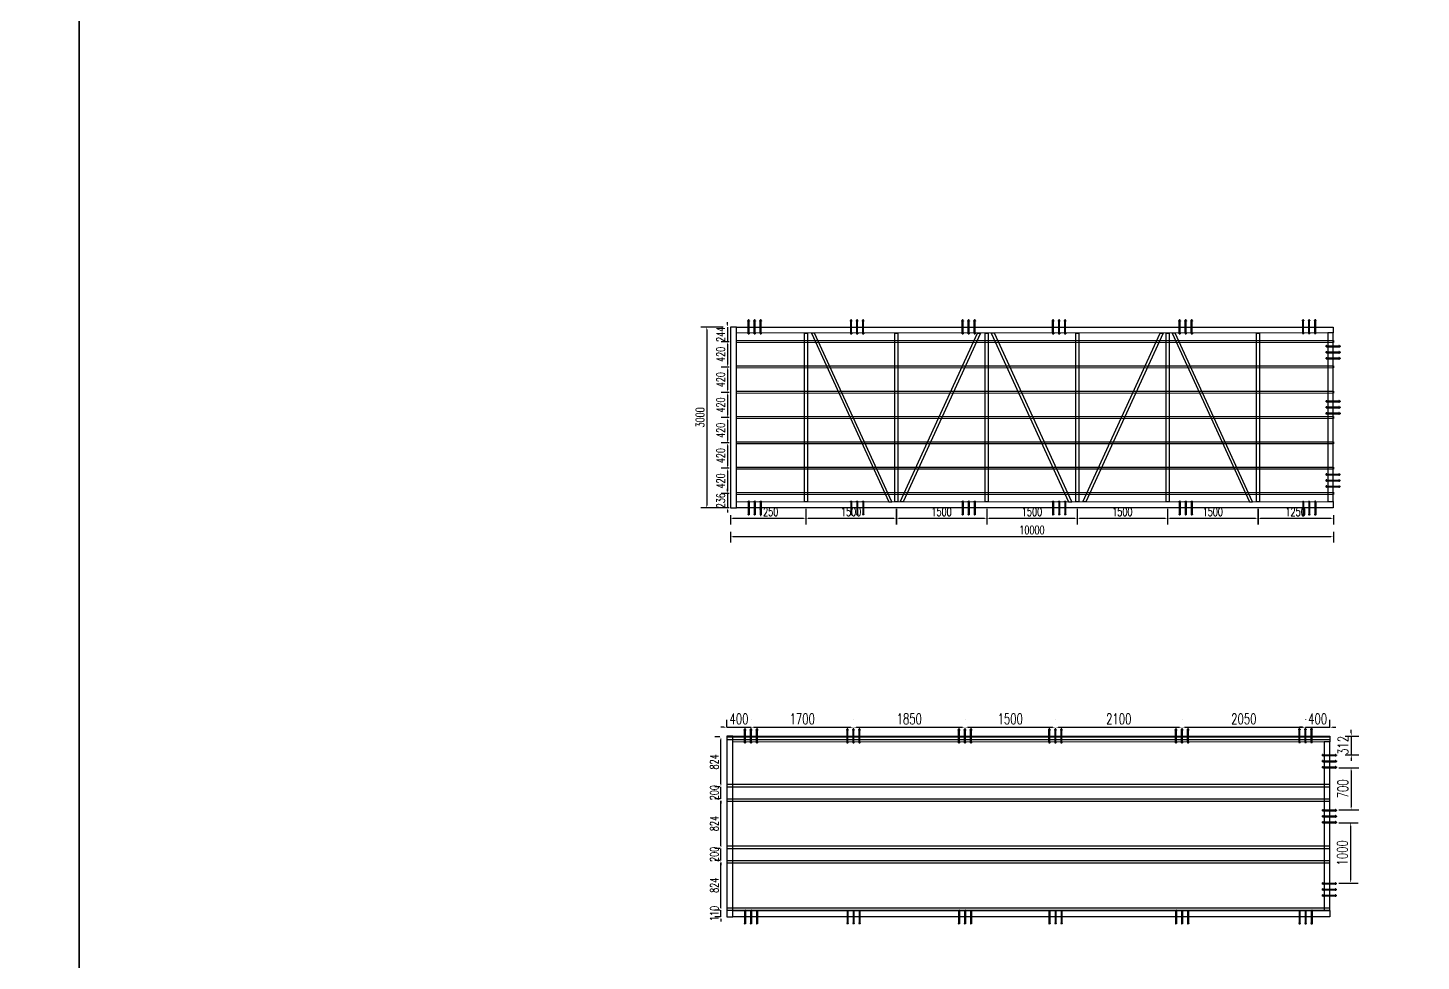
# Model space of a CAD drawing. Extents: x -18540 to 926017, y -610001 to -56924.
# Drawn here: x 23847 to 46959, y -522431 to -506940 of the extents above; entities that cross this region are included whole.
import ezdxf

# ---------------------------------------------------------------- set-up
doc = ezdxf.new("R2010")
doc.units = 0
doc.header["$LTSCALE"] = 10
doc.header["$MEASUREMENT"] = 0
for name, color, linetype in [('BJ02', 2, 'Continuous'), ('W-STEEL_FRAME钢架', 3, 'Continuous'), ('W-STEEL_KEEL钢龙骨', 5, 'Continuous'), ('浮箱U槽', 5, 'Continuous'), ('螺栓孔位', 2, 'Continuous'), ('铝合金', 7, 'Continuous')]:
    doc.layers.add(name, color=color, linetype=linetype)
doc.styles.add('STANDARD_T3', font='simplex.shx', dxfattribs={"width": 0.7, "bigfont": 'gbcbig.shx'})
doc.dimstyles.new('W&&40', dxfattribs={"dimtxt": 140, "dimasz": 40, "dimexe": 100, "dimexo": 120, "dimgap": 40, "dimtad": 1, "dimdec": 0, "dimzin": 0, "dimdsep": 46, "dimtxsty": 'STANDARD_T3', "dimcen": 0.09, "dimclrd": 1, "dimclre": 1, "dimclrt": 7, "dimazin": 2, "dimtfac": 1, "dimtdec": 0, "dimtix": 1, "dimtmove": 2, "dimatfit": 3, "dimfxl": 100, "dimtolj": 1, "dimtzin": 0, "dimarcsym": 0})
doc.dimstyles.new('W&&50', dxfattribs={"dimtxt": 175, "dimasz": 50, "dimexe": 125, "dimexo": 150, "dimgap": 50, "dimtad": 1, "dimdec": 0, "dimzin": 0, "dimdsep": 46, "dimtxsty": 'STANDARD_T3', "dimcen": 0.09, "dimclrd": 1, "dimclre": 1, "dimclrt": 7, "dimazin": 2, "dimtfac": 1, "dimtdec": 0, "dimtix": 1, "dimtmove": 2, "dimatfit": 3, "dimfxl": 100, "dimtolj": 1, "dimtzin": 0, "dimarcsym": 0})

# ---------------------------------------------------------------- blocks, each defined once
blk = doc.blocks.new('*U2019')
at = {"layer": 'W-STEEL_KEEL钢龙骨', "color": 4}
blk.add_lwpolyline([(-16, -4900), (-19, 5000), (16, 5000), (19, -4900)], close=True, dxfattribs=at)
blk = doc.blocks.new('*U2020')
at = {"layer": 'W-STEEL_KEEL钢龙骨', "color": 0, "linetype": 'ByBlock', "lineweight": -2, "transparency": 16777216}
for p in [(0, 0), (420, 0), (840, 0), (1260, 0), (1680, 0), (2100, 0), (2520, 0)]:
    blk.add_blockref('*U2019', p, dxfattribs=at)
blk = doc.blocks.new('C-6')
at = {"layer": 'W-STEEL_FRAME钢架', "color": 1}
for points in [[(594890, 20801), (594890, 20851), (597687, 20851), (597687, 20801)], [(594887, 19452), (594887, 19402), (597687, 20685), (597687, 20735)], [(597687, 17971), (597687, 17921), (594887, 19202), (594887, 19252)], [(594890, 19302), (594890, 19352), (597687, 19352), (597687, 19302)], [(594890, 17803), (594890, 17853), (597687, 17853), (597687, 17803)], [(594887, 16453), (594887, 16403), (597687, 17686), (597687, 17736)], [(597687, 14940), (597687, 14890), (594887, 16172), (594887, 16222)], [(594890, 16303), (594890, 16353), (597687, 16353), (597687, 16303)], [(594890, 14803), (594890, 14853), (597687, 14853), (597687, 14803)], [(597687, 14702), (597687, 14752), (594887, 13471), (594887, 13421)], [(594887, 13302), (594887, 13352), (597687, 13352), (597687, 13302)]]:
    blk.add_lwpolyline(points, close=True, dxfattribs=at)
at = {"layer": '铝合金', "color": 2}
blk.add_lwpolyline([(594888, 12177), (594788, 12177), (594788, 22076), (594884, 22076), (594888, 12177)], dxfattribs=at)
for points in [[(594884, 22076), (594884, 21986), (597684, 21986), (597684, 22076)], [(597688, 12177), (597684, 22076), (597788, 22076), (597788, 12177)]]:
    blk.add_lwpolyline(points, close=True, dxfattribs=at)
at = {"layer": '铝合金', "color": 3}
blk.add_lwpolyline([(597788, 12077), (597788, 12177), (594788, 12177), (594788, 12077)], close=True, dxfattribs=at)
at = {"layer": 'W-STEEL_KEEL钢龙骨'}
blk.add_blockref('*U2020', (595030, 17077), dxfattribs=at)
blk = doc.blocks.new('*D392')
at = {"layer": 'Defpoints', "color": 0, "transparency": 16777216}
for p in [(35344, -521584), (35443, -521584), (35443, -521694)]:
    blk.add_point(p, dxfattribs=at)
at = {"layer": '浮箱U槽', "color": 1, "lineweight": -2, "transparency": 16777216}
for p, q in [((35323, -521584), (35244, -521584)), ((35344, -521544), (35344, -521504)), ((35344, -521694), (35344, -521584)), ((35323, -521694), (35244, -521694)), ((35344, -521734), (35344, -521774))]:
    blk.add_line(p, q, dxfattribs=at)
at = {"layer": '浮箱U槽', "color": 1, "transparency": 16777216}
for points in [[(35337, -521544), (35350, -521544), (35344, -521584)], [(35337, -521734), (35350, -521734), (35344, -521694)]]:
    blk.add_solid(points, dxfattribs=at)
at = {"layer": '浮箱U槽', "color": 7, "transparency": 16777216, "insert": (35234, -521639), "char_height": 140, "attachment_point": 5, "rotation": 90, "style": 'STANDARD_T3'}
blk.add_mtext('\\A1;110', dxfattribs=at)
blk = doc.blocks.new('*D393')
at = {"layer": 'Defpoints', "color": 0, "transparency": 16777216}
for p in [(35344, -520760), (35443, -520760), (35443, -521584)]:
    blk.add_point(p, dxfattribs=at)
at = {"layer": '浮箱U槽', "color": 1, "lineweight": -2, "transparency": 16777216}
for p, q in [((35323, -520760), (35244, -520760)), ((35344, -521544), (35344, -520800)), ((35323, -521584), (35244, -521584))]:
    blk.add_line(p, q, dxfattribs=at)
at = {"layer": '浮箱U槽', "color": 1, "transparency": 16777216}
for points in [[(35337, -520800), (35350, -520800), (35344, -520760)], [(35337, -521544), (35350, -521544), (35344, -521584)]]:
    blk.add_solid(points, dxfattribs=at)
at = {"layer": '浮箱U槽', "color": 7, "transparency": 16777216, "insert": (35234, -521172), "char_height": 140, "attachment_point": 5, "rotation": 90, "style": 'STANDARD_T3'}
blk.add_mtext('\\A1;824', dxfattribs=at)
blk = doc.blocks.new('*D394')
at = {"layer": 'Defpoints', "color": 0, "transparency": 16777216}
for p in [(35344, -520559), (35443, -520559), (35443, -520760)]:
    blk.add_point(p, dxfattribs=at)
at = {"layer": '浮箱U槽', "color": 1, "lineweight": -2, "transparency": 16777216}
for p, q in [((35344, -520519), (35344, -520479)), ((35323, -520559), (35244, -520559)), ((35344, -520760), (35344, -520559)), ((35323, -520760), (35244, -520760)), ((35344, -520800), (35344, -520840))]:
    blk.add_line(p, q, dxfattribs=at)
at = {"layer": '浮箱U槽', "color": 1, "transparency": 16777216}
for points in [[(35337, -520519), (35350, -520519), (35344, -520559)], [(35337, -520800), (35350, -520800), (35344, -520760)]]:
    blk.add_solid(points, dxfattribs=at)
at = {"layer": '浮箱U槽', "color": 7, "transparency": 16777216, "insert": (35234, -520659), "char_height": 140, "attachment_point": 5, "rotation": 90, "style": 'STANDARD_T3'}
blk.add_mtext('\\A1;200', dxfattribs=at)
blk = doc.blocks.new('*D395')
at = {"layer": 'Defpoints', "color": 0, "transparency": 16777216}
for p in [(35344, -519735), (35443, -519735), (35443, -520559)]:
    blk.add_point(p, dxfattribs=at)
at = {"layer": '浮箱U槽', "color": 1, "lineweight": -2, "transparency": 16777216}
for p, q in [((35323, -519735), (35244, -519735)), ((35344, -520519), (35344, -519775)), ((35323, -520559), (35244, -520559))]:
    blk.add_line(p, q, dxfattribs=at)
at = {"layer": '浮箱U槽', "color": 1, "transparency": 16777216}
for points in [[(35337, -519775), (35350, -519775), (35344, -519735)], [(35337, -520519), (35350, -520519), (35344, -520559)]]:
    blk.add_solid(points, dxfattribs=at)
at = {"layer": '浮箱U槽', "color": 7, "transparency": 16777216, "insert": (35234, -520147), "char_height": 140, "attachment_point": 5, "rotation": 90, "style": 'STANDARD_T3'}
blk.add_mtext('\\A1;824', dxfattribs=at)
blk = doc.blocks.new('*D396')
at = {"layer": 'Defpoints', "color": 0, "transparency": 16777216}
for p in [(35344, -519535), (35443, -519535), (35443, -519735)]:
    blk.add_point(p, dxfattribs=at)
at = {"layer": '浮箱U槽', "color": 1, "lineweight": -2, "transparency": 16777216}
for p, q in [((35323, -519535), (35244, -519535)), ((35344, -519495), (35344, -519455)), ((35344, -519735), (35344, -519535)), ((35323, -519735), (35244, -519735)), ((35344, -519775), (35344, -519815))]:
    blk.add_line(p, q, dxfattribs=at)
at = {"layer": '浮箱U槽', "color": 1, "transparency": 16777216}
for points in [[(35337, -519495), (35350, -519495), (35344, -519535)], [(35337, -519775), (35350, -519775), (35344, -519735)]]:
    blk.add_solid(points, dxfattribs=at)
at = {"layer": '浮箱U槽', "color": 7, "transparency": 16777216, "insert": (35234, -519635), "char_height": 140, "attachment_point": 5, "rotation": 90, "style": 'STANDARD_T3'}
blk.add_mtext('\\A1;200', dxfattribs=at)
blk = doc.blocks.new('*D397')
at = {"layer": 'Defpoints', "color": 0, "transparency": 16777216}
for p in [(35344, -518710), (35443, -518710), (35443, -519535)]:
    blk.add_point(p, dxfattribs=at)
at = {"layer": '浮箱U槽', "color": 1, "lineweight": -2, "transparency": 16777216}
for p, q in [((35323, -518710), (35244, -518710)), ((35344, -519495), (35344, -518750)), ((35323, -519535), (35244, -519535))]:
    blk.add_line(p, q, dxfattribs=at)
at = {"layer": '浮箱U槽', "color": 1, "transparency": 16777216}
for points in [[(35337, -518750), (35350, -518750), (35344, -518710)], [(35337, -519495), (35350, -519495), (35344, -519535)]]:
    blk.add_solid(points, dxfattribs=at)
at = {"layer": '浮箱U槽', "color": 7, "transparency": 16777216, "insert": (35234, -519123), "char_height": 140, "attachment_point": 5, "rotation": 90, "style": 'STANDARD_T3'}
blk.add_mtext('\\A1;824', dxfattribs=at)
blk = doc.blocks.new('*D399')
at = {"layer": 'Defpoints', "color": 0, "transparency": 16777216}
for p in [(35503, -511906), (35450, -512150), (35603, -512150)]:
    blk.add_point(p, dxfattribs=at)
at = {"layer": '浮箱U槽', "color": 1, "lineweight": -2, "transparency": 16777216}
for p, q in [((35383, -511906), (35350, -511906)), ((35450, -511866), (35450, -511826)), ((35450, -511906), (35450, -512150)), ((35483, -512150), (35350, -512150)), ((35450, -512190), (35450, -512230))]:
    blk.add_line(p, q, dxfattribs=at)
at = {"layer": '浮箱U槽', "color": 1, "transparency": 16777216}
for points in [[(35443, -511866), (35456, -511866), (35450, -511906)], [(35443, -512190), (35456, -512190), (35450, -512150)]]:
    blk.add_solid(points, dxfattribs=at)
at = {"layer": '浮箱U槽', "color": 7, "transparency": 16777216, "insert": (35340, -512028), "char_height": 140, "attachment_point": 5, "rotation": 90, "style": 'STANDARD_T3'}
blk.add_mtext('\\A1;244', dxfattribs=at)
blk = doc.blocks.new('*D400')
at = {"layer": 'Defpoints', "color": 0, "transparency": 16777216}
for p in [(35603, -512150), (35450, -512570), (35603, -512570)]:
    blk.add_point(p, dxfattribs=at)
at = {"layer": '浮箱U槽', "color": 1, "lineweight": -2, "transparency": 16777216}
for p, q in [((35483, -512150), (35350, -512150)), ((35450, -512190), (35450, -512530)), ((35483, -512570), (35350, -512570))]:
    blk.add_line(p, q, dxfattribs=at)
at = {"layer": '浮箱U槽', "color": 1, "transparency": 16777216}
for points in [[(35443, -512190), (35456, -512190), (35450, -512150)], [(35443, -512530), (35456, -512530), (35450, -512570)]]:
    blk.add_solid(points, dxfattribs=at)
at = {"layer": '浮箱U槽', "color": 7, "transparency": 16777216, "insert": (35340, -512360), "char_height": 140, "attachment_point": 5, "rotation": 90, "style": 'STANDARD_T3'}
blk.add_mtext('\\A1;420', dxfattribs=at)
blk = doc.blocks.new('*D401')
at = {"layer": 'Defpoints', "color": 0, "transparency": 16777216}
for p in [(35603, -512570), (35450, -512990), (35603, -512990)]:
    blk.add_point(p, dxfattribs=at)
at = {"layer": '浮箱U槽', "color": 1, "lineweight": -2, "transparency": 16777216}
for p, q in [((35483, -512570), (35350, -512570)), ((35450, -512610), (35450, -512950)), ((35483, -512990), (35350, -512990))]:
    blk.add_line(p, q, dxfattribs=at)
at = {"layer": '浮箱U槽', "color": 1, "transparency": 16777216}
for points in [[(35443, -512610), (35456, -512610), (35450, -512570)], [(35443, -512950), (35456, -512950), (35450, -512990)]]:
    blk.add_solid(points, dxfattribs=at)
at = {"layer": '浮箱U槽', "color": 7, "transparency": 16777216, "insert": (35340, -512780), "char_height": 140, "attachment_point": 5, "rotation": 90, "style": 'STANDARD_T3'}
blk.add_mtext('\\A1;420', dxfattribs=at)
blk = doc.blocks.new('*D402')
at = {"layer": 'Defpoints', "color": 0, "transparency": 16777216}
for p in [(35603, -512990), (35450, -513410), (35603, -513410)]:
    blk.add_point(p, dxfattribs=at)
at = {"layer": '浮箱U槽', "color": 1, "lineweight": -2, "transparency": 16777216}
for p, q in [((35483, -512990), (35350, -512990)), ((35450, -513030), (35450, -513370)), ((35483, -513410), (35350, -513410))]:
    blk.add_line(p, q, dxfattribs=at)
at = {"layer": '浮箱U槽', "color": 1, "transparency": 16777216}
for points in [[(35443, -513030), (35456, -513030), (35450, -512990)], [(35443, -513370), (35456, -513370), (35450, -513410)]]:
    blk.add_solid(points, dxfattribs=at)
at = {"layer": '浮箱U槽', "color": 7, "transparency": 16777216, "insert": (35340, -513200), "char_height": 140, "attachment_point": 5, "rotation": 90, "style": 'STANDARD_T3'}
blk.add_mtext('\\A1;420', dxfattribs=at)
blk = doc.blocks.new('*D403')
at = {"layer": 'Defpoints', "color": 0, "transparency": 16777216}
for p in [(35603, -513410), (35450, -513830), (35603, -513830)]:
    blk.add_point(p, dxfattribs=at)
at = {"layer": '浮箱U槽', "color": 1, "lineweight": -2, "transparency": 16777216}
for p, q in [((35483, -513410), (35350, -513410)), ((35450, -513450), (35450, -513790)), ((35483, -513830), (35350, -513830))]:
    blk.add_line(p, q, dxfattribs=at)
at = {"layer": '浮箱U槽', "color": 1, "transparency": 16777216}
for points in [[(35443, -513450), (35456, -513450), (35450, -513410)], [(35443, -513790), (35456, -513790), (35450, -513830)]]:
    blk.add_solid(points, dxfattribs=at)
at = {"layer": '浮箱U槽', "color": 7, "transparency": 16777216, "insert": (35340, -513620), "char_height": 140, "attachment_point": 5, "rotation": 90, "style": 'STANDARD_T3'}
blk.add_mtext('\\A1;420', dxfattribs=at)
blk = doc.blocks.new('*D404')
at = {"layer": 'Defpoints', "color": 0, "transparency": 16777216}
for p in [(35603, -513830), (35450, -514250), (35603, -514250)]:
    blk.add_point(p, dxfattribs=at)
at = {"layer": '浮箱U槽', "color": 1, "lineweight": -2, "transparency": 16777216}
for p, q in [((35483, -513830), (35350, -513830)), ((35450, -513870), (35450, -514210)), ((35483, -514250), (35350, -514250))]:
    blk.add_line(p, q, dxfattribs=at)
at = {"layer": '浮箱U槽', "color": 1, "transparency": 16777216}
for points in [[(35443, -513870), (35456, -513870), (35450, -513830)], [(35443, -514210), (35456, -514210), (35450, -514250)]]:
    blk.add_solid(points, dxfattribs=at)
at = {"layer": '浮箱U槽', "color": 7, "transparency": 16777216, "insert": (35340, -514040), "char_height": 140, "attachment_point": 5, "rotation": 90, "style": 'STANDARD_T3'}
blk.add_mtext('\\A1;420', dxfattribs=at)
blk = doc.blocks.new('*D405')
at = {"layer": 'Defpoints', "color": 0, "transparency": 16777216}
for p in [(35603, -514250), (35450, -514670), (35603, -514670)]:
    blk.add_point(p, dxfattribs=at)
at = {"layer": '浮箱U槽', "color": 1, "lineweight": -2, "transparency": 16777216}
for p, q in [((35483, -514250), (35350, -514250)), ((35450, -514290), (35450, -514630)), ((35483, -514670), (35350, -514670))]:
    blk.add_line(p, q, dxfattribs=at)
at = {"layer": '浮箱U槽', "color": 1, "transparency": 16777216}
for points in [[(35443, -514290), (35456, -514290), (35450, -514250)], [(35443, -514630), (35456, -514630), (35450, -514670)]]:
    blk.add_solid(points, dxfattribs=at)
at = {"layer": '浮箱U槽', "color": 7, "transparency": 16777216, "insert": (35340, -514460), "char_height": 140, "attachment_point": 5, "rotation": 90, "style": 'STANDARD_T3'}
blk.add_mtext('\\A1;420', dxfattribs=at)
blk = doc.blocks.new('*D406')
at = {"layer": 'Defpoints', "color": 0, "transparency": 16777216}
for p in [(35603, -514670), (35450, -514906), (35603, -514906)]:
    blk.add_point(p, dxfattribs=at)
at = {"layer": '浮箱U槽', "color": 1, "lineweight": -2, "transparency": 16777216}
for p, q in [((35483, -514670), (35350, -514670)), ((35450, -514630), (35450, -514590)), ((35450, -514670), (35450, -514906)), ((35483, -514906), (35350, -514906)), ((35450, -514946), (35450, -514986))]:
    blk.add_line(p, q, dxfattribs=at)
at = {"layer": '浮箱U槽', "color": 1, "transparency": 16777216}
for points in [[(35443, -514630), (35456, -514630), (35450, -514670)], [(35443, -514946), (35456, -514946), (35450, -514906)]]:
    blk.add_solid(points, dxfattribs=at)
at = {"layer": '浮箱U槽', "color": 7, "transparency": 16777216, "insert": (35340, -514788), "char_height": 140, "attachment_point": 5, "rotation": 90, "style": 'STANDARD_T3'}
blk.add_mtext('\\A1;236', dxfattribs=at)
blk = doc.blocks.new('*D407')
at = {"layer": 'Defpoints', "color": 0, "transparency": 16777216}
for p in [(44252, -514806), (45503, -514906), (44252, -515083)]:
    blk.add_point(p, dxfattribs=at)
at = {"layer": '浮箱U槽', "color": 1, "lineweight": -2, "transparency": 16777216}
for p, q in [((44252, -514926), (44252, -515183)), ((45463, -515083), (44292, -515083)), ((45503, -515026), (45503, -515183))]:
    blk.add_line(p, q, dxfattribs=at)
at = {"layer": '浮箱U槽', "color": 1, "transparency": 16777216}
for points in [[(44292, -515076), (44292, -515090), (44252, -515083)], [(45463, -515076), (45463, -515090), (45503, -515083)]]:
    blk.add_solid(points, dxfattribs=at)
at = {"layer": '浮箱U槽', "color": 7, "transparency": 16777216, "insert": (44877, -514973), "char_height": 140, "attachment_point": 5, "style": 'STANDARD_T3'}
blk.add_mtext('\\A1;1250', dxfattribs=at)
blk = doc.blocks.new('*D408')
at = {"layer": 'Defpoints', "color": 0, "transparency": 16777216}
for p in [(42753, -514806), (44253, -514806), (42753, -515083)]:
    blk.add_point(p, dxfattribs=at)
at = {"layer": '浮箱U槽', "color": 1, "lineweight": -2, "transparency": 16777216}
for p, q in [((42753, -514926), (42753, -515183)), ((44253, -514926), (44253, -515183)), ((44213, -515083), (42793, -515083))]:
    blk.add_line(p, q, dxfattribs=at)
at = {"layer": '浮箱U槽', "color": 1, "transparency": 16777216}
for points in [[(42793, -515076), (42793, -515090), (42753, -515083)], [(44213, -515076), (44213, -515090), (44253, -515083)]]:
    blk.add_solid(points, dxfattribs=at)
at = {"layer": '浮箱U槽', "color": 7, "transparency": 16777216, "insert": (43503, -514973), "char_height": 140, "attachment_point": 5, "style": 'STANDARD_T3'}
blk.add_mtext('\\A1;1500', dxfattribs=at)
blk = doc.blocks.new('*D409')
at = {"layer": 'Defpoints', "color": 0, "transparency": 16777216}
for p in [(41254, -514806), (42753, -514806), (41254, -515083)]:
    blk.add_point(p, dxfattribs=at)
at = {"layer": '浮箱U槽', "color": 1, "lineweight": -2, "transparency": 16777216}
for p, q in [((41254, -514926), (41254, -515183)), ((42753, -514926), (42753, -515183)), ((42713, -515083), (41294, -515083))]:
    blk.add_line(p, q, dxfattribs=at)
at = {"layer": '浮箱U槽', "color": 1, "transparency": 16777216}
for points in [[(41294, -515076), (41294, -515090), (41254, -515083)], [(42713, -515076), (42713, -515090), (42753, -515083)]]:
    blk.add_solid(points, dxfattribs=at)
at = {"layer": '浮箱U槽', "color": 7, "transparency": 16777216, "insert": (42003, -514973), "char_height": 140, "attachment_point": 5, "style": 'STANDARD_T3'}
blk.add_mtext('\\A1;1500', dxfattribs=at)
blk = doc.blocks.new('*D410')
at = {"layer": 'Defpoints', "color": 0, "transparency": 16777216}
for p in [(39754, -514806), (41254, -514806), (39754, -515083)]:
    blk.add_point(p, dxfattribs=at)
at = {"layer": '浮箱U槽', "color": 1, "lineweight": -2, "transparency": 16777216}
for p, q in [((39754, -514926), (39754, -515183)), ((41254, -514926), (41254, -515183)), ((41214, -515083), (39794, -515083))]:
    blk.add_line(p, q, dxfattribs=at)
at = {"layer": '浮箱U槽', "color": 1, "transparency": 16777216}
for points in [[(39794, -515076), (39794, -515090), (39754, -515083)], [(41214, -515076), (41214, -515090), (41254, -515083)]]:
    blk.add_solid(points, dxfattribs=at)
at = {"layer": '浮箱U槽', "color": 7, "transparency": 16777216, "insert": (40504, -514973), "char_height": 140, "attachment_point": 5, "style": 'STANDARD_T3'}
blk.add_mtext('\\A1;1500', dxfattribs=at)
blk = doc.blocks.new('*D411')
at = {"layer": 'Defpoints', "color": 0, "transparency": 16777216}
for p in [(38254, -514806), (39754, -514806), (38254, -515083)]:
    blk.add_point(p, dxfattribs=at)
at = {"layer": '浮箱U槽', "color": 1, "lineweight": -2, "transparency": 16777216}
for p, q in [((38254, -514926), (38254, -515183)), ((39754, -514926), (39754, -515183)), ((39714, -515083), (38294, -515083))]:
    blk.add_line(p, q, dxfattribs=at)
at = {"layer": '浮箱U槽', "color": 1, "transparency": 16777216}
for points in [[(38294, -515076), (38294, -515090), (38254, -515083)], [(39714, -515076), (39714, -515090), (39754, -515083)]]:
    blk.add_solid(points, dxfattribs=at)
at = {"layer": '浮箱U槽', "color": 7, "transparency": 16777216, "insert": (39004, -514973), "char_height": 140, "attachment_point": 5, "style": 'STANDARD_T3'}
blk.add_mtext('\\A1;1500', dxfattribs=at)
blk = doc.blocks.new('*D412')
at = {"layer": 'Defpoints', "color": 0, "transparency": 16777216}
for p in [(36753, -514806), (38253, -514806), (36753, -515083)]:
    blk.add_point(p, dxfattribs=at)
at = {"layer": '浮箱U槽', "color": 1, "lineweight": -2, "transparency": 16777216}
for p, q in [((36753, -514926), (36753, -515183)), ((38253, -514926), (38253, -515183)), ((38213, -515083), (36793, -515083))]:
    blk.add_line(p, q, dxfattribs=at)
at = {"layer": '浮箱U槽', "color": 1, "transparency": 16777216}
for points in [[(36793, -515076), (36793, -515090), (36753, -515083)], [(38213, -515076), (38213, -515090), (38253, -515083)]]:
    blk.add_solid(points, dxfattribs=at)
at = {"layer": '浮箱U槽', "color": 7, "transparency": 16777216, "insert": (37503, -514973), "char_height": 140, "attachment_point": 5, "style": 'STANDARD_T3'}
blk.add_mtext('\\A1;1500', dxfattribs=at)
blk = doc.blocks.new('*D413')
at = {"layer": 'Defpoints', "color": 0, "transparency": 16777216}
for p in [(35503, -514906), (36753, -514806), (35503, -515083)]:
    blk.add_point(p, dxfattribs=at)
at = {"layer": '浮箱U槽', "color": 1, "lineweight": -2, "transparency": 16777216}
for p, q in [((36753, -514926), (36753, -515183)), ((35503, -515026), (35503, -515183)), ((36713, -515083), (35543, -515083))]:
    blk.add_line(p, q, dxfattribs=at)
at = {"layer": '浮箱U槽', "color": 1, "transparency": 16777216}
for points in [[(35543, -515076), (35543, -515090), (35503, -515083)], [(36713, -515076), (36713, -515090), (36753, -515083)]]:
    blk.add_solid(points, dxfattribs=at)
at = {"layer": '浮箱U槽', "color": 7, "transparency": 16777216, "insert": (36128, -514973), "char_height": 140, "attachment_point": 5, "style": 'STANDARD_T3'}
blk.add_mtext('\\A1;1250', dxfattribs=at)
blk = doc.blocks.new('*D414')
at = {"layer": 'Defpoints', "color": 0, "transparency": 16777216}
for p in [(35503, -515183), (45503, -515183), (45503, -515384)]:
    blk.add_point(p, dxfattribs=at)
at = {"layer": '浮箱U槽', "color": 1, "lineweight": -2, "transparency": 16777216}
for p, q in [((35503, -515303), (35503, -515484)), ((35543, -515384), (45463, -515384)), ((45503, -515303), (45503, -515484))]:
    blk.add_line(p, q, dxfattribs=at)
at = {"layer": '浮箱U槽', "color": 1, "transparency": 16777216}
for points in [[(35543, -515377), (35543, -515390), (35503, -515384)], [(45463, -515377), (45463, -515390), (45503, -515384)]]:
    blk.add_solid(points, dxfattribs=at)
at = {"layer": '浮箱U槽', "color": 7, "transparency": 16777216, "insert": (40503, -515274), "char_height": 140, "attachment_point": 5, "style": 'STANDARD_T3'}
blk.add_mtext('\\A1;10000', dxfattribs=at)
blk = doc.blocks.new('*D415')
at = {"layer": 'Defpoints', "color": 0, "transparency": 16777216}
for p in [(35503, -511906), (35108, -514906), (35503, -514906)]:
    blk.add_point(p, dxfattribs=at)
at = {"layer": '浮箱U槽', "color": 1, "lineweight": -2, "transparency": 16777216}
for p, q in [((35383, -511906), (35008, -511906)), ((35108, -511946), (35108, -514866)), ((35383, -514906), (35008, -514906))]:
    blk.add_line(p, q, dxfattribs=at)
at = {"layer": '浮箱U槽', "color": 1, "transparency": 16777216}
for points in [[(35101, -511946), (35115, -511946), (35108, -511906)], [(35101, -514866), (35115, -514866), (35108, -514906)]]:
    blk.add_solid(points, dxfattribs=at)
at = {"layer": '浮箱U槽', "color": 7, "transparency": 16777216, "insert": (34998, -513406), "char_height": 140, "attachment_point": 5, "rotation": 90, "style": 'STANDARD_T3'}
blk.add_mtext('\\A1;3000', dxfattribs=at)
blk = doc.blocks.new('1')
at = {"lineweight": -3}
for p, q in [((-1521938, 1214338), (-1521935, 1214338)), ((-1521938, 1214336), (-1521931, 1214336)), ((-1521938, 1214336), (-1521914, 1214336)), ((-1521936, 1214341), (-1521936, 1214346)), ((-1521936, 1214346), (-1521916, 1214346)), ((-1521935, 1214341), (-1521936, 1214341)), ((-1521934, 1214347), (-1521932, 1214347)), ((-1521933, 1214352), (-1521931, 1214355)), ((-1521933, 1214136), (-1521933, 1214352)), ((-1521919, 1214352), (-1521933, 1214352)), ((-1521932, 1214347), (-1521919, 1214347)), ((-1521932, 1214346), (-1521932, 1214341)), ((-1521921, 1214355), (-1521931, 1214355)), ((-1521919, 1214352), (-1521921, 1214355)), ((-1521919, 1214347), (-1521921, 1214347)), ((-1521921, 1214346), (-1521921, 1214341)), ((-1521919, 1214136), (-1521919, 1214352)), ((-1521917, 1214341), (-1521916, 1214341)), ((-1521914, 1214338), (-1521917, 1214338)), ((-1521916, 1214341), (-1521916, 1214346)), ((-1521938, 1214136), (-1521931, 1214136)), ((-1521938, 1214136), (-1521914, 1214136)), ((-1521938, 1214134), (-1521935, 1214134)), ((-1521935, 1214131), (-1521936, 1214131)), ((-1521936, 1214131), (-1521936, 1214126)), ((-1521936, 1214126), (-1521916, 1214126)), ((-1521934, 1214125), (-1521932, 1214125)), ((-1521932, 1214126), (-1521932, 1214131)), ((-1521932, 1214125), (-1521919, 1214125)), ((-1521921, 1214126), (-1521921, 1214131)), ((-1521919, 1214125), (-1521921, 1214125)), ((-1521914, 1214134), (-1521917, 1214134)), ((-1521917, 1214131), (-1521916, 1214131)), ((-1521916, 1214131), (-1521916, 1214126))]:
    blk.add_line(p, q, dxfattribs=at)
at = {"color": 1}
for p, q in [((-1521936, 1214346), (-1521934, 1214347)), ((-1521919, 1214347), (-1521916, 1214346))]:
    blk.add_line(p, q, dxfattribs=at)
at = {"color": 6, "lineweight": -3}
for p, q in [((-1521931, 1214136), (-1521931, 1214355)), ((-1521921, 1214136), (-1521921, 1214355))]:
    blk.add_line(p, q, dxfattribs=at)
at = {"lineweight": -3}
for points in [[(-1521933, 1214336), (-1521938, 1214336), (-1521938, 1214338), (-1521914, 1214338), (-1521914, 1214336), (-1521919, 1214336)], [(-1521935, 1214338), (-1521935, 1214341), (-1521917, 1214341), (-1521917, 1214338)], [(-1521933, 1214136), (-1521938, 1214136), (-1521938, 1214134), (-1521914, 1214134), (-1521914, 1214136), (-1521919, 1214136)], [(-1521935, 1214134), (-1521935, 1214131), (-1521917, 1214131), (-1521917, 1214134)]]:
    blk.add_lwpolyline(points, dxfattribs=at)
for centre, radius, start, end in [((-1521934, 1214129), 3.22, 223.6028, 316.3972), ((-1521926, 1214140), 14.7, 248.7607, 291.2393), ((-1521919, 1214129), 3.22, 223.6028, 316.3972)]:
    blk.add_arc(centre, radius, start, end, dxfattribs=at)
blk = doc.blocks.new('螺栓孔位')
at = {"layer": '螺栓孔位', "color": 1, "rotation": 270}
for p in [(-1214244, -1521833), (-1214244, -1521933), (-1214244, -1522033)]:
    blk.add_blockref('1', p, dxfattribs=at)
blk = doc.blocks.new('*D1558')
at = {"layer": 'BJ02', "color": 1, "lineweight": -2, "transparency": 16777216}
for p, q in [((45800, -518644), (45800, -518594)), ((45700, -518694), (45925, -518694)), ((45800, -518694), (45800, -519006)), ((45700, -519006), (45925, -519006)), ((45800, -519056), (45800, -519106))]:
    blk.add_line(p, q, dxfattribs=at)
at = {"layer": 'BJ02', "color": 1, "transparency": 16777216}
for points in [[(45792, -518644), (45809, -518644), (45800, -518694)], [(45792, -519056), (45809, -519056), (45800, -519006)]]:
    blk.add_solid(points, dxfattribs=at)
at = {"layer": 'Defpoints', "color": 0, "transparency": 16777216}
for p in [(45442, -518694), (45442, -519006), (45800, -519006)]:
    blk.add_point(p, dxfattribs=at)
at = {"layer": 'BJ02', "color": 7, "transparency": 16777216, "insert": (45663, -518850), "char_height": 175, "attachment_point": 5, "rotation": 90, "style": 'STANDARD_T3'}
blk.add_mtext('\\A1;312', dxfattribs=at)
blk = doc.blocks.new('*D1559')
at = {"layer": 'BJ02', "color": 1, "lineweight": -2, "transparency": 16777216}
for p, q in [((45592, -519220), (45923, -519220)), ((45798, -519270), (45798, -519870)), ((45593, -519920), (45923, -519920))]:
    blk.add_line(p, q, dxfattribs=at)
at = {"layer": 'BJ02', "color": 1, "transparency": 16777216}
for points in [[(45789, -519270), (45806, -519270), (45798, -519220)], [(45789, -519870), (45806, -519870), (45798, -519920)]]:
    blk.add_solid(points, dxfattribs=at)
at = {"layer": 'Defpoints', "color": 0, "transparency": 16777216}
for p in [(45442, -519220), (45443, -519920), (45798, -519920)]:
    blk.add_point(p, dxfattribs=at)
at = {"layer": 'BJ02', "color": 7, "transparency": 16777216, "insert": (45660, -519570), "char_height": 175, "attachment_point": 5, "rotation": 90, "style": 'STANDARD_T3'}
blk.add_mtext('\\A1;700', dxfattribs=at)
blk = doc.blocks.new('*D1560')
at = {"layer": 'BJ02', "color": 1, "lineweight": -2, "transparency": 16777216}
for p, q in [((45592, -520134), (45915, -520134)), ((45790, -520184), (45790, -521084)), ((45592, -521134), (45915, -521134))]:
    blk.add_line(p, q, dxfattribs=at)
at = {"layer": 'BJ02', "color": 1, "transparency": 16777216}
for points in [[(45781, -520184), (45798, -520184), (45790, -520134)], [(45781, -521084), (45798, -521084), (45790, -521134)]]:
    blk.add_solid(points, dxfattribs=at)
at = {"layer": 'Defpoints', "color": 0, "transparency": 16777216}
for p in [(45442, -520134), (45442, -521134), (45790, -521134)]:
    blk.add_point(p, dxfattribs=at)
at = {"layer": 'BJ02', "color": 7, "transparency": 16777216, "insert": (45652, -520634), "char_height": 175, "attachment_point": 5, "rotation": 90, "style": 'STANDARD_T3'}
blk.add_mtext('\\A1;1000', dxfattribs=at)
blk = doc.blocks.new('*D1615')
at = {"color": 1, "lineweight": -2, "transparency": 16777216}
for p, q in [((35393, -518548), (35343, -518548)), ((35443, -518544), (35443, -518423)), ((35443, -518548), (35843, -518548)), ((35843, -518426), (35843, -518423)), ((35893, -518548), (35943, -518548))]:
    blk.add_line(p, q, dxfattribs=at)
at = {"color": 1, "transparency": 16777216}
for points in [[(35393, -518540), (35393, -518556), (35443, -518548)], [(35893, -518540), (35893, -518556), (35843, -518548)]]:
    blk.add_solid(points, dxfattribs=at)
at = {"layer": 'Defpoints', "color": 0, "transparency": 16777216}
for p in [(35843, -518548), (35843, -518576), (35443, -518694)]:
    blk.add_point(p, dxfattribs=at)
at = {"color": 7, "transparency": 16777216, "insert": (35643, -518410), "char_height": 175, "attachment_point": 5, "style": 'STANDARD_T3'}
blk.add_mtext('\\A1;400', dxfattribs=at)
blk = doc.blocks.new('*D1616')
at = {"color": 1, "lineweight": -2, "transparency": 16777216}
for p, q in [((35843, -518426), (35843, -518423)), ((35893, -518548), (37493, -518548)), ((37543, -518426), (37543, -518423))]:
    blk.add_line(p, q, dxfattribs=at)
at = {"color": 1, "transparency": 16777216}
for points in [[(35893, -518540), (35893, -518556), (35843, -518548)], [(37493, -518540), (37493, -518556), (37543, -518548)]]:
    blk.add_solid(points, dxfattribs=at)
at = {"layer": 'Defpoints', "color": 0, "transparency": 16777216}
for p in [(35843, -518576), (37543, -518548), (37543, -518576)]:
    blk.add_point(p, dxfattribs=at)
at = {"color": 7, "transparency": 16777216, "insert": (36693, -518410), "char_height": 175, "attachment_point": 5, "style": 'STANDARD_T3'}
blk.add_mtext('\\A1;1700', dxfattribs=at)
blk = doc.blocks.new('*D1617')
at = {"color": 1, "lineweight": -2, "transparency": 16777216}
for p, q in [((37543, -518426), (37543, -518423)), ((37593, -518548), (39343, -518548)), ((39393, -518426), (39393, -518423))]:
    blk.add_line(p, q, dxfattribs=at)
at = {"color": 1, "transparency": 16777216}
for points in [[(37593, -518540), (37593, -518556), (37543, -518548)], [(39343, -518540), (39343, -518556), (39393, -518548)]]:
    blk.add_solid(points, dxfattribs=at)
at = {"layer": 'Defpoints', "color": 0, "transparency": 16777216}
for p in [(37543, -518576), (39393, -518548), (39393, -518576)]:
    blk.add_point(p, dxfattribs=at)
at = {"color": 7, "transparency": 16777216, "insert": (38468, -518410), "char_height": 175, "attachment_point": 5, "style": 'STANDARD_T3'}
blk.add_mtext('\\A1;1850', dxfattribs=at)
blk = doc.blocks.new('*D1618')
at = {"color": 1, "lineweight": -2, "transparency": 16777216}
for p, q in [((39393, -518426), (39393, -518423)), ((39443, -518548), (40843, -518548)), ((40893, -518426), (40893, -518423))]:
    blk.add_line(p, q, dxfattribs=at)
at = {"color": 1, "transparency": 16777216}
for points in [[(39443, -518540), (39443, -518556), (39393, -518548)], [(40843, -518540), (40843, -518556), (40893, -518548)]]:
    blk.add_solid(points, dxfattribs=at)
at = {"layer": 'Defpoints', "color": 0, "transparency": 16777216}
for p in [(39393, -518576), (40893, -518548), (40893, -518576)]:
    blk.add_point(p, dxfattribs=at)
at = {"color": 7, "transparency": 16777216, "insert": (40143, -518410), "char_height": 175, "attachment_point": 5, "style": 'STANDARD_T3'}
blk.add_mtext('\\A1;1500', dxfattribs=at)
blk = doc.blocks.new('*D1619')
at = {"color": 1, "lineweight": -2, "transparency": 16777216}
for p, q in [((40893, -518426), (40893, -518423)), ((40943, -518548), (42943, -518548)), ((42993, -518426), (42993, -518423))]:
    blk.add_line(p, q, dxfattribs=at)
at = {"color": 1, "transparency": 16777216}
for points in [[(40943, -518540), (40943, -518556), (40893, -518548)], [(42943, -518540), (42943, -518556), (42993, -518548)]]:
    blk.add_solid(points, dxfattribs=at)
at = {"layer": 'Defpoints', "color": 0, "transparency": 16777216}
for p in [(40893, -518576), (42993, -518548), (42993, -518576)]:
    blk.add_point(p, dxfattribs=at)
at = {"color": 7, "transparency": 16777216, "insert": (41943, -518410), "char_height": 175, "attachment_point": 5, "style": 'STANDARD_T3'}
blk.add_mtext('\\A1;2100', dxfattribs=at)
blk = doc.blocks.new('*D1620')
at = {"color": 1, "lineweight": -2, "transparency": 16777216}
for p, q in [((42993, -518426), (42993, -518423)), ((43043, -518548), (44993, -518548)), ((45043, -518422), (45043, -518423))]:
    blk.add_line(p, q, dxfattribs=at)
at = {"color": 1, "transparency": 16777216}
for points in [[(43043, -518540), (43043, -518556), (42993, -518548)], [(44993, -518540), (44993, -518556), (45043, -518548)]]:
    blk.add_solid(points, dxfattribs=at)
at = {"layer": 'Defpoints', "color": 0, "transparency": 16777216}
for p in [(42993, -518576), (45043, -518548), (45043, -518572)]:
    blk.add_point(p, dxfattribs=at)
at = {"color": 7, "transparency": 16777216, "insert": (44018, -518410), "char_height": 175, "attachment_point": 5, "style": 'STANDARD_T3'}
blk.add_mtext('\\A1;2050', dxfattribs=at)
blk = doc.blocks.new('*D1621')
at = {"color": 1, "lineweight": -2, "transparency": 16777216}
for p, q in [((44992, -518548), (44942, -518548)), ((45042, -518422), (45042, -518423)), ((45042, -518548), (45442, -518548)), ((45442, -518544), (45442, -518423)), ((45492, -518548), (45542, -518548))]:
    blk.add_line(p, q, dxfattribs=at)
at = {"color": 1, "transparency": 16777216}
for points in [[(44992, -518540), (44992, -518556), (45042, -518548)], [(45492, -518540), (45492, -518556), (45442, -518548)]]:
    blk.add_solid(points, dxfattribs=at)
at = {"layer": 'Defpoints', "color": 0, "transparency": 16777216}
for p in [(45042, -518572), (45442, -518548), (45442, -518694)]:
    blk.add_point(p, dxfattribs=at)
at = {"color": 7, "transparency": 16777216, "insert": (45242, -518410), "char_height": 175, "attachment_point": 5, "style": 'STANDARD_T3'}
blk.add_mtext('\\A1;400', dxfattribs=at)

msp = doc.modelspace()

# ---------------------------------------------------------------- linework, layer by layer
at = {"layer": 'BJ02'}
for points in [[(-18540, -490906.1), (24698.5, -490906.1), (24698.5, -610000.5), (-18540, -610000.5)], [(24698.5, -490906.1), (67937.1, -490906.1), (67937.1, -610000.5), (24698.5, -610000.5)]]:
    msp.add_lwpolyline(points, close=True, dxfattribs=at)
at = {"layer": '浮箱U槽'}
for p, q in [((35442.6, -518710.4), (45442, -518710.4)), ((35442.6, -518750.4), (45442, -518750.4)), ((35442.6, -519494.8), (45442, -519494.8)), ((35442.6, -519534.8), (45442, -519534.8)), ((35442.6, -519734.7), (45442, -519734.7)), ((35442.6, -519774.7), (45442, -519774.7)), ((35442.6, -520519.2), (45442, -520519.2)), ((35442.6, -520559.2), (45442, -520559.2)), ((35442.6, -520759.7), (45442, -520759.7)), ((35442.6, -520799.7), (45442, -520799.7)), ((35442.6, -521543.7), (45442, -521543.7)), ((35442.6, -521583.7), (45442, -521583.7))]:
    msp.add_line(p, q, dxfattribs=at)
at = {"layer": '铝合金', "color": 3}
msp.add_lwpolyline([(35442.6, -521694.1), (35542.6, -521694.1), (35542.6, -518694.1), (35442.6, -518694.1)], close=True, dxfattribs=at)
at = {"layer": '铝合金', "color": 2}
msp.add_lwpolyline([(35542.6, -518794.1), (35542.6, -518694.1), (45442, -518694.1), (45442, -518790.4), (35542.6, -518794.1)], dxfattribs=at)
for points in [[(45442, -518790.4), (45352, -518790.4), (45352, -521590.4), (45442, -521590.4)], [(35542.6, -521594.1), (45442, -521590.4), (45442, -521694.1), (35542.6, -521694.1)]]:
    msp.add_lwpolyline(points, close=True, dxfattribs=at)

# ---------------------------------------------------------------- block references
at = {"layer": 'BJ02', "rotation": 270}
msp.add_blockref('C-6', (23426.1, 82881.8), dxfattribs=at)
at = {"layer": '螺栓孔位', "rotation": 89.99999999999999}
for p in [(35896.6, -511898.4), (37596.4, -511898.4), (39446.6, -511898.4), (40946.5, -511898.4), (43046.7, -511898.4), (45095.6, -511894.7), (35836, -518686.4), (37535.8, -518686.4), (39385.9, -518686.4), (40885.8, -518686.4), (42986.1, -518686.4), (45035, -518682.7)]:
    msp.add_blockref('螺栓孔位', p, dxfattribs=at)
at = {"layer": '螺栓孔位'}
for p in [(45503.2, -512318), (45503.2, -512318), (45503.2, -513232.2), (45503.2, -513232.2), (45500.9, -514446.5), (45500.9, -514446.5), (45442.6, -519106), (45442.6, -520020.2), (45440.3, -521234.5)]:
    msp.add_blockref('螺栓孔位', p, dxfattribs=at)
at = {"layer": '螺栓孔位', "xscale": -1}
for p, rotation in [((45503.2, -512332), 180), ((45503.2, -513246.2), 180), ((45500.9, -514460.5), 180), ((35896.6, -514913.8), 90), ((37596.4, -514913.8), 90), ((39446.6, -514913.8), 90), ((40946.5, -514913.8), 90), ((43046.7, -514913.8), 90), ((45095.6, -514917.4), 90), ((45442.6, -519120), 180), ((45442.6, -520034.2), 180), ((45440.3, -521248.5), 180), ((35836, -521701.8), 90), ((37535.8, -521701.8), 90), ((39385.9, -521701.8), 90), ((40885.8, -521701.8), 90), ((42986.1, -521701.8), 90), ((45035, -521705.4), 90)]:
    msp.add_blockref('螺栓孔位', p, dxfattribs=dict(at, rotation=rotation))

# ---------------------------------------------------------------- dimensions: what is measured, and where the dimension line sits
at = {"color": 5}
for base, p1, p2, picture, middle in [((35843, -518547.9), (35442.6, -518694.1), (35843, -518575.7), '*D1615', (35642.8, -518410.4)), ((37542.8, -518547.9), (35843, -518575.7), (37542.8, -518575.7), '*D1616', (36692.9, -518410.4)), ((39392.9, -518547.9), (37542.8, -518575.7), (39392.9, -518575.7), '*D1617', (38467.8, -518410.4)), ((40892.8, -518547.9), (39392.9, -518575.7), (40892.8, -518575.7), '*D1618', (40142.9, -518410.4)), ((42993.1, -518547.9), (40892.8, -518575.7), (42993.1, -518575.7), '*D1619', (41943, -518410.4)), ((45043, -518547.9), (42993.1, -518575.7), (45043, -518572), '*D1620', (44018, -518410.4)), ((45442, -518547.9), (45042, -518572), (45442, -518694.1), '*D1621', (45242, -518410.4))]:
    dim = msp.add_linear_dim(base=base, p1=p1, p2=p2, dimstyle='W&&50', dxfattribs=at)
    dim.commit()
    dim.dimension.update_dxf_attribs({"geometry": picture, "text_midpoint": middle})
at = {"layer": 'BJ02', "color": 3}
dim = msp.add_linear_dim(base=(45800.4, -519006), p1=(45442, -518694.1), p2=(45442, -519006), angle=90, dimstyle='W&&50', override={"dimfxlon": 1}, dxfattribs=at)
dim.commit()
dim.dimension.update_dxf_attribs({"geometry": '*D1558', "text_midpoint": (45662.9, -518850)})
for base, p1, p2, picture, middle in [((45797.6, -519920.2), (45442, -519220), (45442.6, -519920.2), '*D1559', (45660.1, -519570.1)), ((45789.8, -521134.5), (45442, -520134.2), (45442, -521134.5), '*D1560', (45652.3, -520634.3))]:
    dim = msp.add_linear_dim(base=base, p1=p1, p2=p2, angle=90, dimstyle='W&&50', dxfattribs=at)
    dim.commit()
    dim.dimension.update_dxf_attribs({"geometry": picture, "text_midpoint": middle})
at = {"layer": '浮箱U槽'}
for base, p1, p2, picture, middle in [((35108, -514906.1), (35503.2, -511906.1), (35503.2, -514906.1), '*D415', (34998, -513406.1)), ((35449.8, -512149.8), (35503.2, -511906.1), (35603.2, -512149.8), '*D399', (35339.8, -512027.9)), ((35449.8, -512569.8), (35603.2, -512149.8), (35603.2, -512569.8), '*D400', (35339.8, -512359.8)), ((35449.8, -512989.8), (35603.2, -512569.8), (35603.2, -512989.8), '*D401', (35339.8, -512779.8)), ((35449.8, -513409.8), (35603.2, -512989.8), (35603.2, -513409.8), '*D402', (35339.8, -513199.8)), ((35449.8, -513829.8), (35603.2, -513409.8), (35603.2, -513829.8), '*D403', (35339.8, -513619.8)), ((35449.8, -514249.8), (35603.2, -513829.8), (35603.2, -514249.8), '*D404', (35339.8, -514039.8)), ((35449.8, -514669.8), (35603.2, -514249.8), (35603.2, -514669.8), '*D405', (35339.8, -514459.8)), ((35449.8, -514906.1), (35603.2, -514669.8), (35603.2, -514906.1), '*D406', (35339.8, -514787.9)), ((35343.8, -518710.4), (35442.6, -519534.8), (35442.6, -518710.4), '*D397', (35233.8, -519122.6)), ((35343.8, -519534.8), (35442.6, -519734.7), (35442.6, -519534.8), '*D396', (35233.8, -519634.8)), ((35343.7516, -519734.7325), (35442.5862, -520559.189), (35442.5862, -519734.7325), '*D395', (35233.7516, -520146.9607)), ((35343.7516, -520559.189), (35442.5862, -520759.6752), (35442.5862, -520559.189), '*D394', (35233.7516, -520659.4321)), ((35343.8, -520759.7), (35442.6, -521583.7), (35442.6, -520759.7), '*D393', (35233.8, -521171.7)), ((35343.8, -521583.7), (35442.6, -521694.1), (35442.6, -521583.7), '*D392', (35233.8, -521638.9))]:
    dim = msp.add_linear_dim(base=base, p1=p1, p2=p2, angle=90, dimstyle='W&&40', dxfattribs=at)
    dim.commit()
    dim.dimension.update_dxf_attribs({"geometry": picture, "text_midpoint": middle})
for base, p1, p2, picture, middle in [((35503.2, -515082.9), (36752.9, -514806.1), (35503.2, -514906.1), '*D413', (36128.1, -514972.9)), ((36752.9, -515082.9), (38252.8, -514806.1), (36752.9, -514806.1), '*D412', (37502.9, -514972.9)), ((38253.6, -515082.9), (39753.6, -514806.1), (38253.6, -514806.1), '*D411', (39003.6, -514972.9)), ((39753.6, -515082.9), (41253.6, -514806.1), (39753.6, -514806.1), '*D410', (40503.6, -514972.9)), ((41253.6, -515082.9), (42753.3, -514806.1), (41253.6, -514806.1), '*D409', (42003.5, -514972.9)), ((42752.8, -515082.9), (44253.1, -514806.1), (42752.8, -514806.1), '*D408', (43503, -514972.9)), ((44252.3, -515082.9), (45502.6, -514906.1), (44252.3, -514806.1), '*D407', (44877.5, -514972.9)), ((45503.1, -515383.7), (35503.2, -515182.9), (45503.1, -515182.9), '*D414', (40503.2, -515273.7))]:
    dim = msp.add_linear_dim(base=base, p1=p1, p2=p2, dimstyle='W&&40', dxfattribs=at)
    dim.commit()
    dim.dimension.update_dxf_attribs({"geometry": picture, "text_midpoint": middle})

doc.saveas('drawing.dxf')
